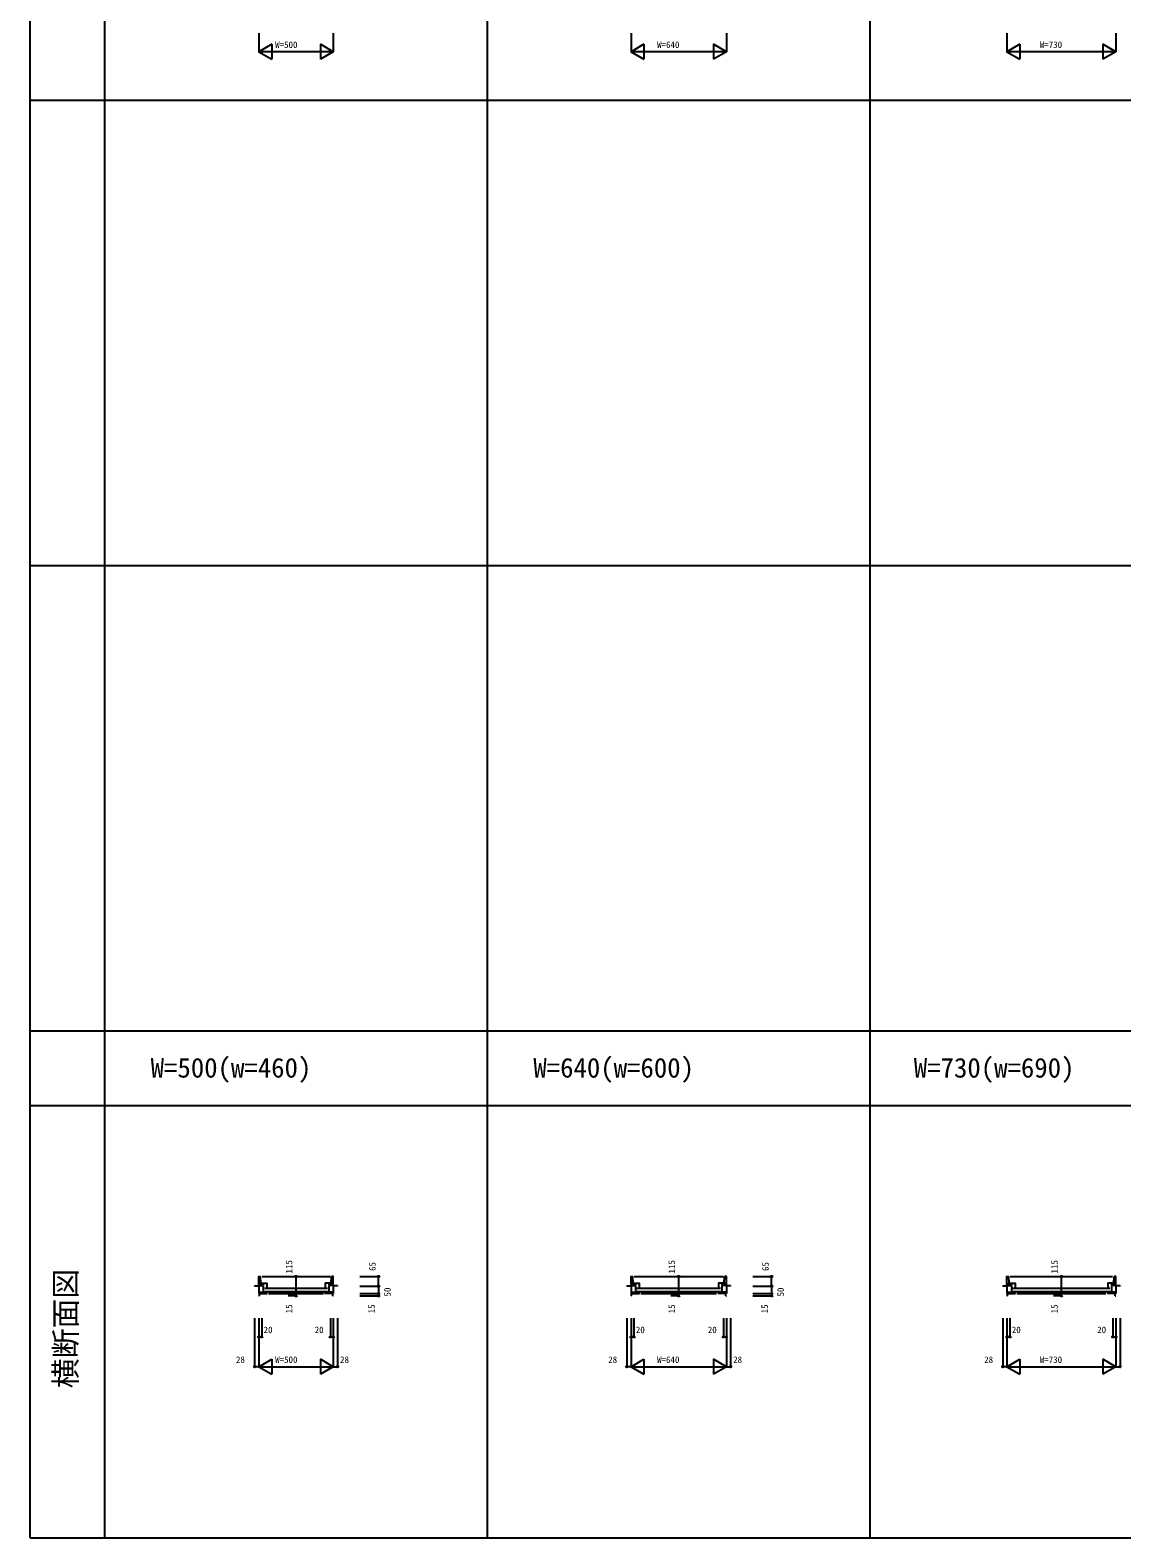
# Model space of a CAD drawing. Units: millimetres, scale not verified. Extents: x -13750 to 13750, y -10000 to 10000.
# Drawn here: x -13750 to -6428, y -10000 to 110 of the extents above; entities that cross this region are included whole.
import ezdxf
from ezdxf.enums import TextEntityAlignment as Align

# ---------------------------------------------------------------- set-up
doc = ezdxf.new("R2010")
doc.units = ezdxf.units.MM
doc.header["$LTSCALE"] = 50
for name, color, linetype in [('0-0_0', 3, 'Continuous'), ('0-2_YKK_B1', 4, 'Continuous'), ('0-4_YKK_F1', 7, 'Continuous'), ('0-6_YKK_N1', 2, 'Continuous')]:
    doc.layers.add(name, color=color, linetype=linetype)
doc.styles.add('ＭＳ ゴシック', font='')
doc.styles.get('ＭＳ ゴシック').set_extended_font_data('MS Gothic')

msp = doc.modelspace()

# ---------------------------------------------------------------- linework, layer by layer
at = {"layer": '0-2_YKK_B1'}
for p, q in [((-12202.34, -8292.5), (-12204.7, -8247.5)), ((-12194.7, -8247.5), (-11738.7, -8247.5)), ((-11731.06, -8292.5), (-11728.7, -8247.5)), ((-9705.74, -8292.5), (-9708.1, -8247.5)), ((-9698.1, -8247.5), (-9102.1, -8247.5)), ((-9094.46, -8292.5), (-9092.1, -8247.5)), ((-7184.14, -8292.5), (-7186.5, -8247.5)), ((-7176.5, -8247.5), (-6490.5, -8247.5)), ((-6482.86, -8292.5), (-6480.5, -8247.5)), ((-12244.7, -8309.1), (-12244.7, -8312.5)), ((-12216.7, -8294.1), (-12195.9, -8294.1)), ((-12216.7, -8308.6), (-12186.7, -8308.6)), ((-12216.7, -8309.1), (-12216.7, -8362.5)), ((-12216.7, -8352.5), (-12186.7, -8352.5)), ((-12212.7, -8362.5), (-12216.7, -8362.5)), ((-12212.7, -8377.5), (-12216.7, -8377.5)), ((-12212.7, -8377.5), (-12212.7, -8362.5)), ((-12212.7, -8362.5), (-12160.7, -8362.5)), ((-12202.34, -8292.5), (-12186.7, -8292.5)), ((-12195.9, -8292.5), (-12195.9, -8307)), ((-12195.9, -8307), (-12186.7, -8307)), ((-12186.7, -8292.5), (-12186.7, -8303.5)), ((-12186.7, -8307), (-12186.7, -8352.5)), ((-12186.7, -8352.5), (-12174.7, -8352.5)), ((-12176.7, -8326.5), (-11756.7, -8326.5)), ((-12176.7, -8348.5), (-11756.7, -8348.5)), ((-12174.7, -8362.5), (-12174.7, -8352.5)), ((-12174.7, -8352.5), (-12170.5, -8352.5)), ((-12162.7, -8352.5), (-12167, -8352.5)), ((-12162.7, -8362.5), (-12162.7, -8352.5)), ((-12150.7, -8362.5), (-11782.7, -8362.5)), ((-11720.7, -8362.5), (-11772.7, -8362.5)), ((-11770.7, -8362.5), (-11770.7, -8352.5)), ((-11770.7, -8352.5), (-11766.4, -8352.5)), ((-11758.7, -8352.5), (-11762.9, -8352.5)), ((-11758.7, -8362.5), (-11758.7, -8352.5)), ((-11746.7, -8352.5), (-11758.7, -8352.5)), ((-11731.06, -8292.5), (-11746.7, -8292.5)), ((-11746.7, -8292.5), (-11746.7, -8303.5)), ((-11737.5, -8307), (-11746.7, -8307)), ((-11746.7, -8307), (-11746.7, -8352.5)), ((-11716.7, -8308.6), (-11746.7, -8308.6)), ((-11716.7, -8352.5), (-11746.7, -8352.5)), ((-11737.5, -8292.5), (-11737.5, -8307)), ((-11716.7, -8294.1), (-11737.5, -8294.1)), ((-11720.7, -8377.5), (-11720.7, -8362.5)), ((-11720.7, -8362.5), (-11716.7, -8362.5)), ((-11720.7, -8377.5), (-11716.7, -8377.5)), ((-11716.7, -8309.1), (-11716.7, -8362.5)), ((-11688.7, -8309.1), (-11688.7, -8312.5)), ((-9748.1, -8309.1), (-9748.1, -8312.5)), ((-9720.1, -8294.1), (-9699.3, -8294.1)), ((-9720.1, -8308.6), (-9690.1, -8308.6)), ((-9720.1, -8309.1), (-9720.1, -8362.5)), ((-9720.1, -8352.5), (-9690.1, -8352.5)), ((-9716.1, -8362.5), (-9720.1, -8362.5)), ((-9716.1, -8377.5), (-9720.1, -8377.5)), ((-9716.1, -8377.5), (-9716.1, -8362.5)), ((-9716.1, -8362.5), (-9664.1, -8362.5)), ((-9705.74, -8292.5), (-9690.1, -8292.5)), ((-9699.3, -8292.5), (-9699.3, -8307)), ((-9699.3, -8307), (-9690.1, -8307)), ((-9690.1, -8292.5), (-9690.1, -8303.5)), ((-9690.1, -8307), (-9690.1, -8352.5)), ((-9690.1, -8352.5), (-9678.1, -8352.5)), ((-9680.1, -8326.5), (-9120.1, -8326.5)), ((-9680.1, -8348.5), (-9120.1, -8348.5)), ((-9678.1, -8362.5), (-9678.1, -8352.5)), ((-9678.1, -8352.5), (-9673.9, -8352.5)), ((-9666.1, -8352.5), (-9670.4, -8352.5)), ((-9666.1, -8362.5), (-9666.1, -8352.5)), ((-9654.1, -8362.5), (-9146.1, -8362.5)), ((-9084.1, -8362.5), (-9136.1, -8362.5)), ((-9134.1, -8362.5), (-9134.1, -8352.5)), ((-9134.1, -8352.5), (-9129.8, -8352.5)), ((-9122.1, -8352.5), (-9126.3, -8352.5)), ((-9122.1, -8362.5), (-9122.1, -8352.5)), ((-9110.1, -8352.5), (-9122.1, -8352.5)), ((-9094.46, -8292.5), (-9110.1, -8292.5)), ((-9110.1, -8292.5), (-9110.1, -8303.5)), ((-9100.9, -8307), (-9110.1, -8307)), ((-9110.1, -8307), (-9110.1, -8352.5)), ((-9080.1, -8308.6), (-9110.1, -8308.6)), ((-9080.1, -8352.5), (-9110.1, -8352.5)), ((-9100.9, -8292.5), (-9100.9, -8307)), ((-9080.1, -8294.1), (-9100.9, -8294.1)), ((-9084.1, -8377.5), (-9084.1, -8362.5)), ((-9084.1, -8362.5), (-9080.1, -8362.5)), ((-9084.1, -8377.5), (-9080.1, -8377.5)), ((-9080.1, -8309.1), (-9080.1, -8362.5)), ((-9052.1, -8309.1), (-9052.1, -8312.5)), ((-7226.5, -8309.1), (-7226.5, -8312.5)), ((-7198.5, -8294.1), (-7177.7, -8294.1)), ((-7198.5, -8308.6), (-7168.5, -8308.6)), ((-7198.5, -8309.1), (-7198.5, -8362.5)), ((-7198.5, -8352.5), (-7168.5, -8352.5)), ((-7194.5, -8362.5), (-7198.5, -8362.5)), ((-7194.5, -8377.5), (-7198.5, -8377.5)), ((-7194.5, -8377.5), (-7194.5, -8362.5)), ((-7194.5, -8362.5), (-7142.5, -8362.5)), ((-7184.14, -8292.5), (-7168.5, -8292.5)), ((-7177.7, -8292.5), (-7177.7, -8307)), ((-7177.7, -8307), (-7168.5, -8307)), ((-7168.5, -8292.5), (-7168.5, -8303.5)), ((-7168.5, -8307), (-7168.5, -8352.5)), ((-7168.5, -8352.5), (-7156.5, -8352.5)), ((-7158.5, -8326.5), (-6508.5, -8326.5)), ((-7158.5, -8348.5), (-6508.5, -8348.5)), ((-7156.5, -8362.5), (-7156.5, -8352.5)), ((-7156.5, -8352.5), (-7152.3, -8352.5)), ((-7144.5, -8352.5), (-7148.8, -8352.5)), ((-7144.5, -8362.5), (-7144.5, -8352.5)), ((-7132.5, -8362.5), (-6534.5, -8362.5)), ((-6472.5, -8362.5), (-6524.5, -8362.5)), ((-6522.5, -8362.5), (-6522.5, -8352.5)), ((-6522.5, -8352.5), (-6518.2, -8352.5)), ((-6510.5, -8352.5), (-6514.7, -8352.5)), ((-6510.5, -8362.5), (-6510.5, -8352.5)), ((-6498.5, -8352.5), (-6510.5, -8352.5)), ((-6482.86, -8292.5), (-6498.5, -8292.5)), ((-6498.5, -8292.5), (-6498.5, -8303.5)), ((-6489.3, -8307), (-6498.5, -8307)), ((-6498.5, -8307), (-6498.5, -8352.5)), ((-6468.5, -8308.6), (-6498.5, -8308.6)), ((-6468.5, -8352.5), (-6498.5, -8352.5)), ((-6489.3, -8292.5), (-6489.3, -8307)), ((-6468.5, -8294.1), (-6489.3, -8294.1)), ((-6472.5, -8377.5), (-6472.5, -8362.5)), ((-6472.5, -8362.5), (-6468.5, -8362.5)), ((-6472.5, -8377.5), (-6468.5, -8377.5)), ((-6468.5, -8309.1), (-6468.5, -8362.5)), ((-6440.5, -8309.1), (-6440.5, -8312.5))]:
    msp.add_line(p, q, dxfattribs=at)
for points in [[(-12244.7, -8309.1), (-12216.7, -8309.1), (-12216.7, -8247.5), (-12204.7, -8247.5)], [(-11688.7, -8309.1), (-11716.7, -8309.1), (-11716.7, -8247.5), (-11728.7, -8247.5)], [(-9748.1, -8309.1), (-9720.1, -8309.1), (-9720.1, -8247.5), (-9708.1, -8247.5)], [(-9052.1, -8309.1), (-9080.1, -8309.1), (-9080.1, -8247.5), (-9092.1, -8247.5)], [(-7226.5, -8309.1), (-7198.5, -8309.1), (-7198.5, -8247.5), (-7186.5, -8247.5)], [(-6440.5, -8309.1), (-6468.5, -8309.1), (-6468.5, -8247.5), (-6480.5, -8247.5)], [(-12186.7, -8292.7), (-12162.7, -8292.7), (-12162.7, -8328.5)], [(-11746.7, -8292.7), (-11770.7, -8292.7), (-11770.7, -8328.5)], [(-9690.1, -8292.7), (-9666.1, -8292.7), (-9666.1, -8328.5)], [(-9110.1, -8292.7), (-9134.1, -8292.7), (-9134.1, -8328.5)], [(-7168.5, -8292.7), (-7144.5, -8292.7), (-7144.5, -8328.5)], [(-6498.5, -8292.7), (-6522.5, -8292.7), (-6522.5, -8328.5)]]:
    msp.add_lwpolyline(points, dxfattribs=at)
at = {"layer": '0-4_YKK_F1'}
for p, q in [((-13750, -10000), (-13750, 10000)), ((-13250, -10000), (-13250, 9500)), ((-10683.4, -10000), (-10683.4, 9500)), ((-8116.8, -10000), (-8116.8, 9500)), ((-13750, -360), (13250, -360)), ((-13750, -3480), (13250, -3480)), ((-13750, -6600), (13250, -6600)), ((-13750, -7100), (13250, -7100)), ((-13750, -10000), (13750, -10000))]:
    msp.add_line(p, q, dxfattribs=at)
at = {"layer": '0-6_YKK_N1'}
for p, q in [((-12216.7, 90), (-12216.7, -35)), ((-12130.1, 15), (-12130.1, -85)), ((-11803.3, 15), (-11803.3, -85)), ((-9720.1, 90), (-9720.1, -35)), ((-9633.5, 15), (-9633.5, -85)), ((-9166.7, 15), (-9166.7, -85)), ((-7198.5, 90), (-7198.5, -35)), ((-7111.9, 15), (-7111.9, -85)), ((-6555.1, 15), (-6555.1, -85)), ((-11716.7, -35), (-12216.7, -35)), ((-11716.7, -35), (-11803.3, -85)), ((-9080.1, -35), (-9720.1, -35)), ((-9080.1, -35), (-9166.7, -85)), ((-6468.5, -35), (-7198.5, -35)), ((-6468.5, -35), (-6555.1, -85)), ((-11966.7, -8362.5), (-11966.7, -8247.5)), ((-11538.7, -8247.5), (-11413.7, -8247.5)), ((-11413.7, -8312.5), (-11413.7, -8247.5)), ((-9400.1, -8362.5), (-9400.1, -8247.5)), ((-8902.1, -8247.5), (-8777.1, -8247.5)), ((-8777.1, -8312.5), (-8777.1, -8247.5)), ((-6833.5, -8362.5), (-6833.5, -8247.5)), ((-11966.7, -8377.5), (-12018.7, -8377.5)), ((-11966.7, -8377.5), (-11966.7, -8362.5)), ((-11538.7, -8312.5), (-11413.7, -8312.5)), ((-11538.7, -8362.5), (-11413.7, -8362.5)), ((-11538.7, -8377.5), (-11413.7, -8377.5)), ((-11413.7, -8312.5), (-11413.7, -8362.5)), ((-11413.7, -8362.5), (-11413.7, -8377.5)), ((-9400.1, -8377.5), (-9452.1, -8377.5)), ((-9400.1, -8377.5), (-9400.1, -8362.5)), ((-8902.1, -8312.5), (-8777.1, -8312.5)), ((-8902.1, -8362.5), (-8777.1, -8362.5)), ((-8902.1, -8377.5), (-8777.1, -8377.5)), ((-8777.1, -8312.5), (-8777.1, -8362.5)), ((-8777.1, -8362.5), (-8777.1, -8377.5)), ((-6833.5, -8377.5), (-6885.5, -8377.5)), ((-6833.5, -8377.5), (-6833.5, -8362.5)), ((-12244.7, -8527.5), (-12244.7, -8852.5)), ((-12196.7, -8527.5), (-12196.7, -8652.5)), ((-11736.7, -8527.5), (-11736.7, -8652.5)), ((-11716.7, -8527.5), (-11716.7, -8852.5)), ((-11688.7, -8527.5), (-11688.7, -8852.5)), ((-9748.1, -8527.5), (-9748.1, -8852.5)), ((-9700.1, -8527.5), (-9700.1, -8652.5)), ((-9100.1, -8527.5), (-9100.1, -8652.5)), ((-9080.1, -8527.5), (-9080.1, -8852.5)), ((-9052.1, -8527.5), (-9052.1, -8852.5)), ((-7226.5, -8527.5), (-7226.5, -8852.5)), ((-7178.5, -8527.5), (-7178.5, -8652.5)), ((-6488.5, -8527.5), (-6488.5, -8652.5)), ((-6468.5, -8527.5), (-6468.5, -8852.5)), ((-6440.5, -8527.5), (-6440.5, -8852.5)), ((-12196.7, -8652.5), (-12216.7, -8652.5)), ((-11736.7, -8652.5), (-11716.7, -8652.5)), ((-9700.1, -8652.5), (-9720.1, -8652.5)), ((-9100.1, -8652.5), (-9080.1, -8652.5)), ((-7178.5, -8652.5), (-7198.5, -8652.5)), ((-6488.5, -8652.5), (-6468.5, -8652.5)), ((-12216.7, -8852.5), (-12244.7, -8852.5)), ((-12216.7, -8852.5), (-11716.7, -8852.5)), ((-12216.7, -8852.5), (-12130.1, -8902.5)), ((-12130.1, -8802.5), (-12130.1, -8902.5)), ((-11716.7, -8852.5), (-11803.3, -8802.5)), ((-11803.3, -8802.5), (-11803.3, -8902.5)), ((-11716.7, -8852.5), (-11803.3, -8902.5)), ((-11716.7, -8852.5), (-11688.7, -8852.5)), ((-9720.1, -8852.5), (-9748.1, -8852.5)), ((-9720.1, -8852.5), (-9080.1, -8852.5)), ((-9720.1, -8852.5), (-9633.5, -8902.5)), ((-9633.5, -8802.5), (-9633.5, -8902.5)), ((-9080.1, -8852.5), (-9166.7, -8802.5)), ((-9166.7, -8802.5), (-9166.7, -8902.5)), ((-9080.1, -8852.5), (-9166.7, -8902.5)), ((-9080.1, -8852.5), (-9052.1, -8852.5)), ((-7198.5, -8852.5), (-7226.5, -8852.5)), ((-7198.5, -8852.5), (-6468.5, -8852.5)), ((-7198.5, -8852.5), (-7111.9, -8902.5)), ((-7111.9, -8802.5), (-7111.9, -8902.5)), ((-6468.5, -8852.5), (-6555.1, -8802.5)), ((-6555.1, -8802.5), (-6555.1, -8902.5)), ((-6468.5, -8852.5), (-6555.1, -8902.5)), ((-6468.5, -8852.5), (-6440.5, -8852.5))]:
    msp.add_line(p, q, dxfattribs=at)
for points in [[(-12130.1, 15), (-12216.7, -35), (-12130.1, -85)], [(-11716.7, 90), (-11716.7, -35), (-11803.3, 15)], [(-9633.5, 15), (-9720.1, -35), (-9633.5, -85)], [(-9080.1, 90), (-9080.1, -35), (-9166.7, 15)], [(-7111.9, 15), (-7198.5, -35), (-7111.9, -85)], [(-6468.5, 90), (-6468.5, -35), (-6555.1, 15)], [(-12216.7, -8527.5), (-12216.7, -8852.5), (-12130.1, -8802.5)], [(-9720.1, -8527.5), (-9720.1, -8852.5), (-9633.5, -8802.5)], [(-7198.5, -8527.5), (-7198.5, -8852.5), (-7111.9, -8802.5)]]:
    msp.add_lwpolyline(points, dxfattribs=at)
for centre in [(-11966.7, -8247.5), (-11413.7, -8247.5), (-9400.1, -8247.5), (-8777.1, -8247.5), (-6833.5, -8247.5), (-11966.7, -8362.5), (-11966.7, -8377.5), (-11413.7, -8312.5), (-11413.7, -8362.5), (-11413.7, -8377.5), (-9400.1, -8362.5), (-9400.1, -8377.5), (-8777.1, -8312.5), (-8777.1, -8362.5), (-8777.1, -8377.5), (-6833.5, -8362.5), (-6833.5, -8377.5), (-12216.7, -8652.5), (-12196.7, -8652.5), (-11736.7, -8652.5), (-11716.7, -8652.5), (-9720.1, -8652.5), (-9700.1, -8652.5), (-9100.1, -8652.5), (-9080.1, -8652.5), (-7198.5, -8652.5), (-7178.5, -8652.5), (-6488.5, -8652.5), (-6468.5, -8652.5), (-12244.7, -8852.5), (-11688.7, -8852.5), (-9748.1, -8852.5), (-9052.1, -8852.5), (-7226.5, -8852.5), (-6440.5, -8852.5)]:
    msp.add_circle(centre, 5, dxfattribs=at)

# ---------------------------------------------------------------- texts
at = {"layer": '0-0_0', "style": 'ＭＳ ゴシック'}
for s, p in [('W=500(w=460)', (-12941.7, -6953.37)), ('W=640(w=600)', (-10375.1, -6953.37)), ('W=730(w=690)', (-7823.5, -6953.37))]:
    msp.add_text(s, height=132, dxfattribs=at).set_placement(p, align=Align.BOTTOM_LEFT)
msp.add_text('横断面図', height=146.6, rotation=90, dxfattribs=at).set_placement((-13395.05, -8996.49), align=Align.BOTTOM_LEFT)
at = {"layer": '0-6_YKK_N1', "style": 'ＭＳ ゴシック'}
for s, p in [('W=500', (-12106.7, -23)), ('W=640', (-9545.1, -23)), ('W=730', (-6978.5, -23)), ('20', (-12184.42, -8640.5)), ('20', (-11841.66, -8640.5)), ('20', (-9687.82, -8640.5)), ('20', (-9205.06, -8640.5)), ('20', (-7166.22, -8640.5)), ('20', (-6593.46, -8640.5)), ('28', (-12369.56, -8840.5)), ('W=500', (-12106.7, -8840.5)), ('28', (-11671.52, -8840.5)), ('28', (-9872.96, -8840.5)), ('W=640', (-9545.1, -8840.5)), ('28', (-9034.92, -8840.5)), ('28', (-7351.36, -8840.5)), ('W=730', (-6978.5, -8840.5))]:
    msp.add_text(s, height=43.99, dxfattribs=at).set_placement(p, align=Align.BOTTOM_LEFT)
for s, p in [('115', (-11978.7, -8227.26)), ('65', (-11419.87, -8210.67)), ('115', (-9412.1, -8227.26)), ('65', (-8783.27, -8210.67)), ('115', (-6845.5, -8227.26)), ('50', (-11318.46, -8381.59)), ('50', (-8681.86, -8381.59)), ('15', (-11978.7, -8494.45)), ('15', (-11425.7, -8494.56)), ('15', (-9412.1, -8494.45)), ('15', (-8789.1, -8494.56)), ('15', (-6845.5, -8494.45))]:
    msp.add_text(s, height=43.99, rotation=90, dxfattribs=at).set_placement(p, align=Align.BOTTOM_LEFT)

doc.saveas('drawing.dxf')
